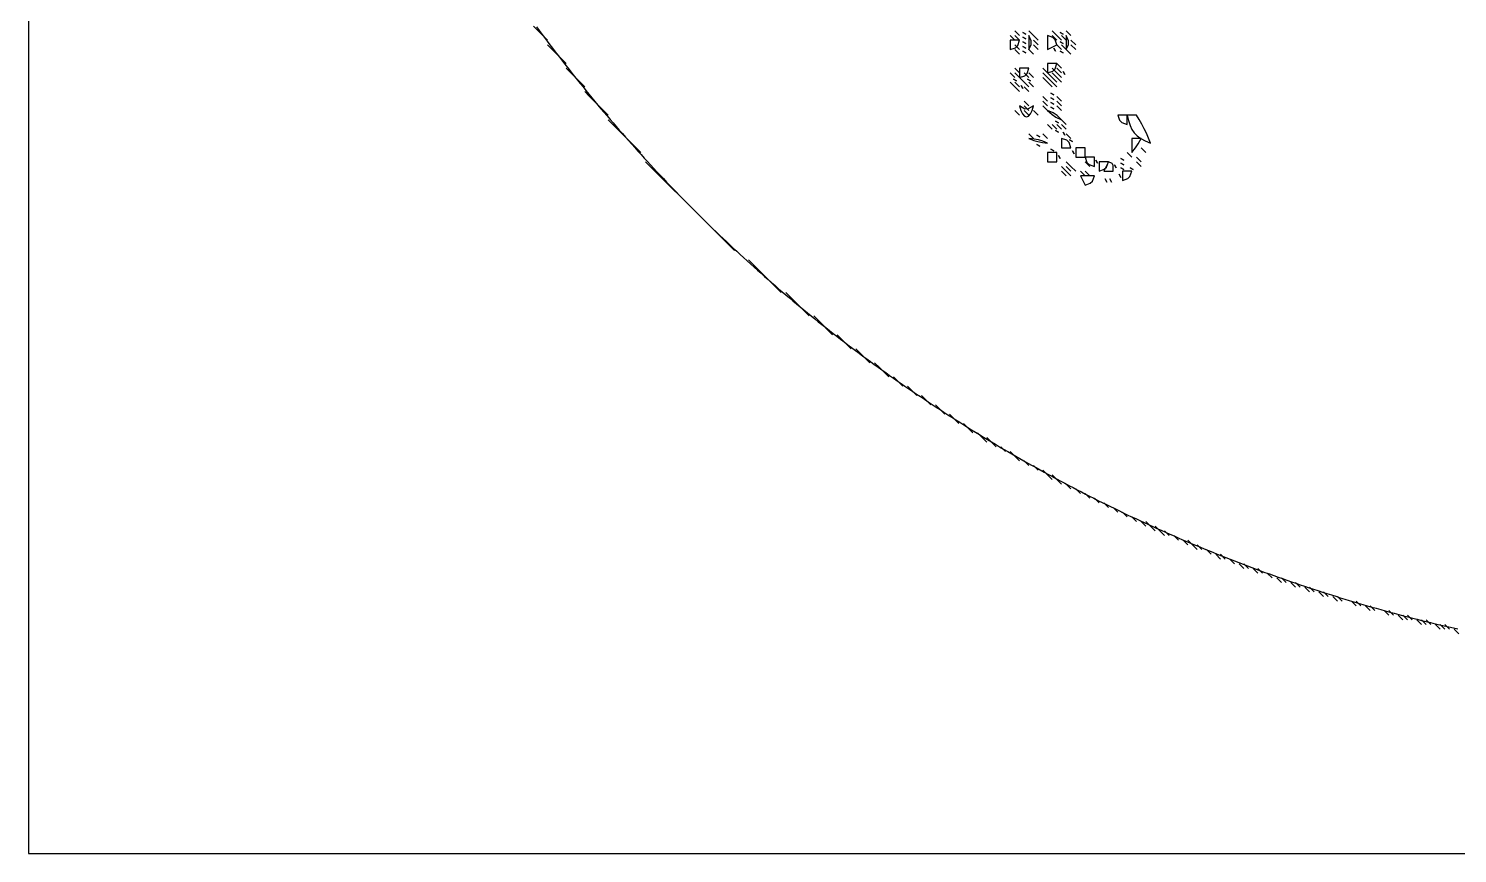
# Model space of a CAD drawing. Extents: x 0 to 750, y 0 to 750.
# Drawn here: x 0 to 305.7, y 0 to 176.5 of the extents above; entities that cross this region are included whole.
import ezdxf

# ---------------------------------------------------------------- set-up
doc = ezdxf.new("R2010")
doc.units = 0
for name, color, linetype in [('C18', 18, 'CONTINUOUS'), ('C250', 250, 'CONTINUOUS'), ('C251', 251, 'CONTINUOUS'), ('C252', 252, 'CONTINUOUS'), ('C253', 253, 'CONTINUOUS'), ('C254', 254, 'CONTINUOUS'), ('C27', 27, 'CONTINUOUS'), ('C29', 29, 'CONTINUOUS'), ('C37', 37, 'CONTINUOUS'), ('C39', 39, 'CONTINUOUS'), ('C47', 47, 'CONTINUOUS'), ('C59', 59, 'CONTINUOUS'), ('C7', 7, 'CONTINUOUS')]:
    doc.layers.add(name, color=color, linetype=linetype)

msp = doc.modelspace()

# ---------------------------------------------------------------- linework, layer by layer
at = {"layer": 'C18'}
msp.add_lwpolyline([(220.666672, 173.666672), (221.3333, 173.3333), (220.6666, 173.6666)], dxfattribs=at)
at = {"layer": 'C250'}
for points in [[(110, 175), (111, 174), (110, 175)], [(220, 175), (221, 174), (220, 175)], [(222, 176), (223, 175), (222, 176)], [(220, 173), (221, 172), (220, 173)], [(223, 174), (224, 173), (223, 174)], [(113, 171), (114, 170), (113, 171)], [(117, 166), (118, 165), (117, 166)], [(210, 167), (211, 166), (210, 167)], [(211, 168), (212, 167), (211, 168)], [(214, 167), (215, 166), (214, 167)], [(217, 166), (218, 165), (217, 166)], [(219, 168), (220, 167), (219, 168)], [(210, 165), (211, 164), (210, 165)], [(211, 164), (212, 163), (211, 164)], [(213, 164), (214, 163), (213, 164)], [(214, 165), (215, 164), (214, 165)], [(122, 160), (123, 159), (122, 160)], [(211, 159), (212, 158), (211, 159)], [(213, 161), (214, 160), (213, 161)], [(213, 159), (214, 158), (213, 159)], [(215, 159), (216, 158), (215, 159)], [(218.666672, 160.666672), (219.3333, 160.3333), (218.6666, 160.6666)], [(220, 160), (221, 159), (220, 160)], [(218, 156), (219, 155), (218, 156)], [(221, 157), (222, 156), (221, 157)], [(128, 153), (129, 152), (128, 153)], [(221.333328, 154.333328), (221.6666, 153.6666), (221.3333, 154.3333)], [(236, 153), (236, 150), (236.8161, 150.9756), (237.3998, 151.8583), (238, 153), (236, 153)], [(129, 152), (130, 151), (129, 152)], [(218.666672, 150.666672), (219.3333, 150.3333), (218.6666, 150.6666)], [(223.333328, 150.333328), (223.6666, 149.6666), (223.3333, 150.3333)], [(226, 148), (227, 147), (226, 148)], [(232.333328, 147.333328), (232.6666, 146.6666), (232.3333, 147.3333)], [(233.666672, 148.666672), (234.3333, 148.3333), (233.6666, 148.6666)], [(231.333328, 144.333328), (231.6666, 143.6666), (231.3333, 144.3333)], [(235.666672, 146.666672), (236.3333, 146.3333), (235.6666, 146.6666)], [(155, 126), (156, 125), (155, 126)], [(163, 119), (164, 118), (163, 119)], [(168, 115), (169, 114), (168, 115)], [(173, 111), (174, 110), (173, 111)], [(181, 105), (182, 104), (181, 105)], [(185, 102), (186, 101), (185, 102)], [(188, 100), (189, 99), (188, 100)], [(200, 92), (201, 91), (200, 92)], [(210, 86), (211, 85), (210, 86)], [(217, 82), (218, 81), (217, 82)], [(250, 66), (251, 65), (250, 66)], [(255, 64), (256, 63), (255, 64)], [(263, 61), (264, 60), (263, 61)], [(271, 58), (272, 57), (271, 58)], [(284, 54), (285, 53), (284, 54)], [(287, 53), (288, 52), (287, 53)], [(291, 52), (292, 51), (291, 52)]]:
    msp.add_lwpolyline(points, dxfattribs=at)
at = {"layer": 'C251'}
for points in [[(210, 175), (211, 174), (210, 175)], [(212.666672, 174.666672), (213.3333, 174.3333), (212.6666, 174.6666)], [(214, 176), (215, 175), (214, 176)], [(212.666672, 172.666672), (213.3333, 172.3333), (212.6666, 172.6666)], [(214, 172), (215, 171), (214, 172)], [(215, 174), (216, 173), (215, 174)], [(221, 173), (222, 172), (221, 173)], [(222, 172), (223, 171), (222, 172)], [(220, 169), (221, 168), (220, 169)], [(116, 167), (117, 166), (116, 167)], [(210.666672, 165.666672), (211.3333, 165.3333), (210.6666, 165.6666)], [(212, 168), (212, 166), (213.124, 166.3973), (213.6025, 166.8758), (214, 168), (212, 168)], [(212, 166), (213, 165), (212, 166)], [(218, 167), (219, 166), (218, 167)], [(219, 167), (220, 166), (219, 167)], [(221.333328, 167.333328), (221.6666, 166.6666), (221.3333, 167.3333)], [(219, 165), (220, 164), (219, 165)], [(121, 161), (122, 160), (121, 161)], [(217, 162), (218, 161), (217, 162)], [(217, 160), (218, 159), (217, 160)], [(220, 162), (221, 161), (220, 162)], [(219, 156), (220, 155), (219, 156)], [(127, 154), (128, 153), (127, 154)], [(214, 153), (215.0233, 152.58), (215.9328, 152.3091), (216.8758, 152.1336), (218, 152), (216.9765, 152.4199), (216.0671, 152.6908), (215.1241, 152.8663), (214, 153)], [(222.666672, 152.666672), (223.3333, 152.3333), (222.6666, 152.6666)], [(229, 148), (229, 146), (230.124, 146.3973), (230.6025, 146.8758), (231, 148), (229, 148)], [(225, 145), (226, 143), (227.124, 143.3973), (227.6025, 143.8758), (228, 145), (225, 145)], [(230.333328, 144.333328), (230.6666, 143.6666), (230.3333, 144.3333)], [(233.333328, 145.333328), (233.6666, 144.6666), (233.3333, 145.3333)], [(141, 139), (142, 138), (141, 139)], [(156, 125), (157, 124), (156, 125)], [(157, 124), (158, 123), (157, 124)], [(164, 118), (165, 117), (164, 118)], [(169, 114), (170, 113), (169, 114)], [(174, 110), (175, 109), (174, 110)], [(178, 107), (179, 106), (178, 107)], [(192, 97), (193, 96), (192, 97)], [(203, 90), (204, 89), (203, 90)], [(208, 87), (209, 86), (208, 87)], [(213, 84), (214, 83), (213, 84)], [(215, 83), (216, 82), (215, 83)], [(224, 78), (225, 77), (224, 78)], [(226, 77), (227, 76), (226, 77)], [(228, 76), (229, 75), (228, 76)], [(230, 75), (231, 74), (230, 75)], [(232, 74), (233, 73), (232, 74)], [(234, 73), (235, 72), (234, 73)], [(243, 69), (244, 68), (243, 69)], [(245, 68), (246, 67), (245, 68)], [(252, 65), (253, 64), (252, 65)], [(257, 63), (258, 62), (257, 63)], [(260, 62), (261, 61), (260, 62)], [(265, 60), (266, 59), (265, 60)], [(268, 59), (269, 58), (268, 59)], [(274, 57), (275, 56), (274, 57)], [(277, 56), (278, 55), (277, 56)], [(280, 55), (281, 54), (280, 55)], [(294, 51), (295, 50), (294, 51)], [(298, 50), (299, 49), (298, 50)], [(302, 49), (303, 48), (302, 49)]]:
    msp.add_lwpolyline(points, dxfattribs=at)
at = {"layer": 'C252'}
for points in [[(109, 176), (110, 175), (109, 176)], [(211, 176), (212, 175), (211, 176)], [(218, 175), (218, 172), (220, 173), (219.6025, 174.124), (219.124, 174.6025), (218, 175)], [(219, 176), (220, 175), (219, 176)], [(221, 175), (222, 174), (221, 175)], [(112, 172), (113, 171), (112, 172)], [(211, 172), (212, 171), (211, 172)], [(213.666672, 165.666672), (214.3333, 165.3333), (213.6666, 165.6666)], [(217, 168), (218, 167), (217, 168)], [(212.333328, 164.333328), (212.6666, 163.6666), (212.3333, 164.3333)], [(120, 162), (121, 161), (120, 162)], [(213, 160), (214, 159), (213, 160)], [(221, 156), (222, 155), (221, 156)], [(126, 155), (127, 154), (126, 155)], [(221, 153), (221, 151), (223, 151), (222.6025, 152.124), (222.124, 152.6025), (221, 153)], [(222, 154), (223, 153), (222, 154)], [(224, 151), (224, 149), (226, 149), (226, 151), (224, 151)], [(221, 147), (222, 146), (221, 147)], [(222, 148), (223, 147), (222, 148)], [(223, 147), (224, 146), (223, 147)], [(226, 149), (226.3973, 147.8758), (226.8758, 147.3973), (228, 147), (228, 149), (226, 149)], [(237, 149), (238, 148), (237, 149)], [(135, 145), (136, 144), (135, 145)], [(136, 144), (137, 143), (136, 144)], [(222, 146), (223, 145), (222, 146)], [(226, 146), (227, 145), (226, 146)], [(233.666672, 146.666672), (234.3333, 146.3333), (233.6666, 146.6666)], [(137, 143), (138, 142), (137, 143)], [(138, 142), (139, 141), (138, 142)], [(139, 141), (140, 140), (139, 141)], [(140, 140), (141, 139), (140, 140)], [(142, 138), (143, 137), (142, 138)], [(143, 137), (144, 136), (143, 137)], [(144, 136), (145, 135), (144, 136)], [(145, 135), (146, 134), (145, 135)], [(146, 134), (147, 133), (146, 134)], [(147, 133), (148, 132), (147, 133)], [(158, 123), (159, 122), (158, 123)], [(165, 117), (166, 116), (165, 117)], [(170, 113), (171, 112), (170, 113)], [(182, 104), (183, 103), (182, 104)], [(186, 101), (187, 100), (186, 101)], [(189, 99), (190, 98), (189, 99)], [(195, 95), (196, 94), (195, 95)], [(198, 93), (199, 92), (198, 93)], [(206, 88), (207, 87), (206, 88)], [(211, 85), (212, 84), (211, 85)], [(220, 80), (221, 79), (220, 80)], [(222, 79), (223, 78), (222, 79)], [(236, 72), (237, 71), (236, 72)], [(238, 71), (239, 70), (238, 71)], [(247, 67), (248, 66), (247, 67)], [(262, 61), (263, 60), (262, 61)], [(283, 54), (284, 53), (283, 54)], [(290, 52), (291, 51), (290, 52)]]:
    msp.add_lwpolyline(points, dxfattribs=at)
at = {"layer": 'C253'}
for points in [[(210, 174), (210, 172), (211.124, 172.3973), (211.6025, 172.8758), (212, 174), (210, 174)], [(212.666672, 173.666672), (213.3333, 173.3333), (212.6666, 173.6666)], [(219.333328, 172.333328), (219.6666, 171.6666), (219.3333, 172.3333)], [(218, 169), (218, 167), (219.124, 167.3973), (219.6025, 167.8758), (220, 169), (218, 169)], [(115, 168), (116, 167), (115, 168)], [(217, 167), (218, 166), (217, 167)], [(219, 166), (220, 165), (219, 166)], [(220, 167), (221, 166), (220, 167)], [(119, 163), (120, 162), (119, 163)], [(220, 161), (221, 160), (220, 161)], [(124, 157), (125, 156), (124, 157)], [(125, 156), (126, 155), (125, 156)], [(215.666672, 151.666672), (216.3333, 151.3333), (215.6666, 151.6666)], [(218, 150), (218, 148), (220, 148), (220, 150), (218, 150)], [(235, 150), (236, 149), (235, 150)], [(238, 151), (239, 150), (238, 151)], [(133, 147), (134, 146), (133, 147)], [(134, 146), (135, 145), (134, 146)], [(148, 132), (149, 131), (148, 132)], [(149, 131), (150, 130), (149, 131)], [(150, 130), (151, 129), (150, 130)], [(159, 122), (160, 121), (159, 122)], [(171, 112), (172, 111), (171, 112)], [(175, 109), (176, 108), (175, 109)], [(179, 106), (180, 105), (179, 106)], [(183, 103), (184, 102), (183, 103)], [(201, 91), (202, 90), (201, 91)], [(218, 81), (219, 80), (218, 81)], [(240, 70), (241, 69), (240, 70)], [(249, 66), (250, 65), (249, 66)], [(254, 64), (255, 63), (254, 64)], [(259, 62), (260, 61), (259, 62)], [(270, 58), (271, 57), (270, 58)], [(273, 57), (274, 56), (273, 57)], [(276, 56), (277, 55), (276, 56)], [(279, 55), (280, 54), (279, 55)], [(286, 53), (287, 52), (286, 53)], [(293, 51), (294, 50), (293, 51)], [(297, 50), (298, 49), (297, 50)], [(301, 49), (302, 48), (301, 49)]]:
    msp.add_lwpolyline(points, dxfattribs=at)
at = {"layer": 'C254'}
for points in [[(108, 177), (109, 176), (108, 177)], [(214, 175), (214, 172), (214.464, 173.123), (214.464, 173.8769), (214, 175)], [(220.666672, 175.666672), (221.3333, 175.3333), (220.6666, 175.6666)], [(111, 173), (112, 172), (111, 173)], [(211, 167), (212, 166), (211, 167)], [(213, 167), (214, 166), (213, 167)], [(218, 166), (219, 165), (218, 166)], [(220, 168), (221, 167), (220, 168)], [(211, 165), (212, 164), (211, 165)], [(213, 165), (214, 164), (213, 165)], [(212, 160), (212.2919, 158.9662), (212.655, 158.2278), (213.0656, 157.7848), (213.4999, 157.6371), (213.9342, 157.7848), (214.3449, 158.2278), (214.708, 158.9662), (215, 160), (213.8403, 159.3169), (213.0891, 159.2883), (212, 160)], [(217, 161), (218, 160), (217, 161)], [(218.666672, 161.666672), (219.3333, 161.3333), (218.6666, 161.6666)], [(218.666672, 159.666672), (219.3333, 159.3333), (218.6666, 159.6666)], [(219.666672, 156.666672), (220.3333, 156.3333), (219.6666, 156.6666)], [(215.666672, 153.666672), (216.3333, 153.3333), (215.6666, 153.6666)], [(219.666672, 154.666672), (220.3333, 154.3333), (219.6666, 154.6666)], [(132, 148), (133, 147), (132, 148)], [(160, 121), (161, 120), (160, 121)], [(166, 116), (167, 115), (166, 116)], [(204, 89), (205, 88), (204, 89)], [(242, 69), (243, 68), (242, 69)], [(267, 59), (268, 58), (267, 59)], [(305, 48), (306, 47), (305, 48)]]:
    msp.add_lwpolyline(points, dxfattribs=at)
at = {"layer": 'C27'}
for points in [[(223, 173), (224, 172), (223, 173)], [(114, 170), (115, 169), (114, 170)], [(118, 165), (119, 164), (118, 165)], [(235, 158), (235.2892, 156.8101), (235.6267, 155.7936), (236.0364, 154.9265), (236.5421, 154.1852), (237.1675, 153.5456), (237.9364, 152.9841), (238.8726, 152.4768), (240, 152), (239.584, 153.0764), (239.1424, 154.0965), (238.6691, 155.0796), (238.1583, 156.045), (237.6039, 157.012), (237, 158), (235, 158)], [(191, 98), (192, 97), (191, 98)], [(295, 51), (296, 50), (295, 51)]]:
    msp.add_lwpolyline(points, dxfattribs=at)
at = {"layer": 'C29'}
msp.add_lwpolyline([(218, 159), (218.97, 158.1021), (219.7917, 157.5566), (221, 157), (220.0298, 157.8977), (219.2082, 158.4432), (218, 159)], dxfattribs=at)
at = {"layer": 'C37'}
for points in [[(108.6812, 176.8598), (109.2458, 176.0921), (109.8129, 175.3258), (110.3824, 174.5608), (110.9543, 173.7973), (111.5287, 173.0351), (112.1055, 172.2743), (112.6848, 171.515), (113.2664, 170.757), (113.8505, 170.0005), (114.4371, 169.2454), (115.0261, 168.4917), (115.6175, 167.7394), (116.2113, 166.9886), (116.8076, 166.2393), (117.4063, 165.4914), (118.0075, 164.7449), (118.6111, 164), (119.2451, 163.2219), (119.8814, 162.4458), (120.5198, 161.6714), (121.1605, 160.8988), (121.8034, 160.1281), (122.4484, 159.3593), (123.0957, 158.5923), (123.7451, 157.8271), (124.3967, 157.0639), (125.0505, 156.3025), (125.7065, 155.543), (126.3646, 154.7854), (127.025, 154.0297), (127.6875, 153.2759), (128.3521, 152.5241), (129.019, 151.7742), (129.688, 151.0262), (130.3591, 150.2802), (131.0324, 149.5362), (131.7079, 148.7941), (132.3855, 148.0541), (133.0653, 147.316), (133.7472, 146.5799), (134.4313, 145.8458), (135.1175, 145.1138), (135.8058, 144.3837), (136.4963, 143.6557), (137.1889, 142.9298), (137.8837, 142.2059), (138.5805, 141.4841), (139.2795, 140.7643), (139.9806, 140.0467), (140.6838, 139.3311), (141.3892, 138.6176), (142.0966, 137.9063), (142.8062, 137.197), (143.5179, 136.4899), (144.2316, 135.785), (144.9475, 135.0821), (145.6655, 134.3815), (146.3856, 133.683), (147.1077, 132.9866), (147.832, 132.2925), (148.5583, 131.6005), (149.2868, 130.9108), (150.0173, 130.2233), (150.7499, 129.5379), (151.4845, 128.8549), (152.2213, 128.174), (152.9601, 127.4954), (153.701, 126.8191), (154.4439, 126.145), (155.1889, 125.4732), (155.936, 124.8036), (156.6851, 124.1364), (157.4363, 123.4715), (158.1895, 122.8089), (158.9448, 122.1486), (159.7021, 121.4906), (160.4615, 120.835), (161.2229, 120.1817), (161.9863, 119.5308), (162.7518, 118.8822), (163.5193, 118.2361), (164.2889, 117.5923), (165.0604, 116.9509), (165.834, 116.3119), (166.6096, 115.6753), (167.3873, 115.0411), (168.1669, 114.4094), (168.9486, 113.7801), (169.7322, 113.1533), (170.5179, 112.5289), (171.3056, 111.907), (172.0952, 111.2875), (172.8869, 110.6705), (173.6806, 110.0561), (174.4762, 109.4441), (175.2739, 108.8347), (176.0735, 108.2277), (176.8752, 107.6233), (177.6788, 107.0215), (178.4844, 106.4222), (179.2919, 105.8254), (180.1015, 105.2312), (180.913, 104.6396), (181.7264, 104.0506), (182.5419, 103.4642), (183.3593, 102.8804), (184.1786, 102.2991), (185, 101.7206), (185.8235, 101.1441), (186.6485, 100.5702), (187.4749, 99.9988), (188.3028, 99.4298), (189.1321, 98.8634), (189.9629, 98.2994), (190.7951, 97.7379), (191.6288, 97.1789), (192.4638, 96.6225), (193.3003, 96.0685), (194.1382, 95.517), (194.9775, 94.9681), (195.8183, 94.4216), (196.6604, 93.8777), (197.504, 93.3363), (198.3489, 92.7974), (199.1953, 92.261), (200.043, 91.7272), (200.8921, 91.1959), (201.7426, 90.6671), (202.5945, 90.1409), (203.4478, 89.6172), (204.3025, 89.0961), (205.1585, 88.5775), (206.0159, 88.0615), (206.8746, 87.548), (207.7347, 87.0371), (208.5962, 86.5287), (209.459, 86.0229), (210.3232, 85.5196), (211.1887, 85.019), (212.0555, 84.5209), (212.9237, 84.0254), (213.7932, 83.5324), (214.664, 83.0421), (215.5362, 82.5543), (216.4097, 82.0691), (217.2845, 81.5865), (218.1606, 81.1065), (219.038, 80.6291), (219.9167, 80.1543), (220.7968, 79.6821), (221.6781, 79.2125), (222.5607, 78.7455), (223.4446, 78.2811), (224.3298, 77.8194), (225.2163, 77.3602), (226.1041, 76.9037), (226.9931, 76.4499), (227.8834, 75.9986), (228.775, 75.55), (229.6678, 75.104), (230.5619, 74.6606), (231.4573, 74.2199), (232.3539, 73.7818), (233.2517, 73.3464), (234.1508, 72.9136), (235.0512, 72.4835), (235.9528, 72.0561), (236.8556, 71.6313), (237.7596, 71.2091), (238.6649, 70.7897), (239.5713, 70.3729), (240.479, 69.9587), (241.388, 69.5473), (242.2981, 69.1385), (243.2094, 68.7324), (244.122, 68.329), (245.0357, 67.9283), (245.9506, 67.5302), (246.8667, 67.1349), (247.784, 66.7423), (248.7025, 66.3523), (249.6222, 65.9651), (250.543, 65.5805), (251.465, 65.1987), (252.3882, 64.8196), (253.3126, 64.4432), (254.2381, 64.0695), (255.1648, 63.6986), (256.0926, 63.3304), (257.0215, 62.9649), (257.9517, 62.6021), (258.8829, 62.2421), (259.8153, 61.8848), (260.7488, 61.5302), (261.6835, 61.1784), (262.6193, 60.8293), (263.5562, 60.483), (264.4942, 60.1394), (265.4333, 59.7986), (266.3736, 59.4606), (267.3149, 59.1253), (268.2574, 58.7928), (269.2009, 58.463), (270.1456, 58.1361), (271.0913, 57.8119), (272.0382, 57.4904), (272.9861, 57.1718), (273.9351, 56.8559), (274.8851, 56.5428), (275.8363, 56.2326), (276.7885, 55.9251), (277.7418, 55.6204), (278.6961, 55.3185), (279.6515, 55.0194), (280.608, 54.7231), (281.5655, 54.4296), (282.524, 54.139), (283.4836, 53.8511), (284.4443, 53.5661), (285.4059, 53.2839), (286.3686, 53.0045), (287.3323, 52.7279), (288.2971, 52.4542), (289.2628, 52.1833), (290.2296, 51.9153), (291.1974, 51.6501), (292.1662, 51.3877), (293.136, 51.1282), (294.1068, 50.8715), (295.0786, 50.6177), (296.0514, 50.3667), (297.0252, 50.1186), (298, 49.8734), (298.9679, 49.6329), (299.9367, 49.3953), (300.9062, 49.1605), (301.8766, 48.9287), (302.8477, 48.6996), (303.8196, 48.4735), (304.7923, 48.2502), (305.7657, 48.0297)], [(215, 175), (216, 174), (215, 175)], [(218.666672, 162.666672), (219.3333, 162.3333), (218.6666, 162.6666)], [(220, 156), (221, 155), (220, 156)], [(217, 154), (218, 153), (217, 154)], [(233.666672, 147.666672), (234.3333, 147.3333), (233.6666, 147.6666)], [(237, 148), (238, 147), (237, 148)], [(225, 146), (226, 145), (225, 146)], [(234, 146), (234, 144), (235.124, 144.3973), (235.6025, 144.8758), (236, 146), (234, 146)], [(154, 127), (155, 126), (154, 127)], [(162, 120), (163, 119), (162, 120)], [(177, 108), (178, 107), (177, 108)], [(194, 96), (195, 95), (194, 96)], [(205, 89), (206, 88), (205, 89)], [(241, 70), (242, 69), (241, 70)], [(299, 50), (300, 49), (299, 50)], [(303, 49), (304, 48), (303, 49)]]:
    msp.add_lwpolyline(points, dxfattribs=at)
at = {"layer": 'C39'}
msp.add_lwpolyline([(228.333328, 148.333328), (228.6666, 147.6666), (228.3333, 148.3333)], dxfattribs=at)
at = {"layer": 'C47'}
for points in [[(215, 173), (216, 172), (215, 173)], [(218, 165), (219, 164), (218, 165)], [(214, 154), (215, 153), (214, 154)], [(197, 94), (198, 93), (197, 94)]]:
    msp.add_lwpolyline(points, dxfattribs=at)
at = {"layer": 'C59'}
for points in [[(123, 159), (124, 158), (123, 159)], [(233, 158), (233.3973, 156.8758), (233.8758, 156.3973), (235, 156), (235, 158), (233, 158)], [(130, 151), (131, 150), (130, 151)], [(220.333328, 149.333328), (220.6666, 148.6666), (220.3333, 149.3333)], [(222, 147), (223, 146), (222, 147)], [(231, 148), (230, 146), (232, 146), (232.0295, 147.1977), (231.8369, 147.6044), (231, 148)], [(221, 146), (222, 145), (221, 146)], [(219, 81), (220, 80), (219, 81)], [(239, 71), (240, 70), (239, 71)], [(248, 67), (249, 66), (248, 67)]]:
    msp.add_lwpolyline(points, dxfattribs=at)
at = {"layer": 'C7'}
for points in [[(0, 750), (0, 0), (750, 0), (750, 750), (0, 750)], [(211, 175), (212, 174), (211, 175)], [(212.666672, 175.666672), (213.3333, 175.3333), (212.6666, 175.6666)], [(219, 175), (220, 174), (219, 175)], [(222, 175), (222, 172), (222.464, 173.123), (222.464, 173.8769), (222, 175)], [(211, 173), (212, 172), (211, 173)], [(212.666672, 171.666672), (213.3333, 171.3333), (212.6666, 171.6666)], [(220.666672, 171.666672), (221.3333, 171.3333), (220.6666, 171.6666)], [(220, 166), (221, 165), (220, 166)]]:
    msp.add_lwpolyline(points, dxfattribs=at)

doc.saveas('drawing.dxf')
